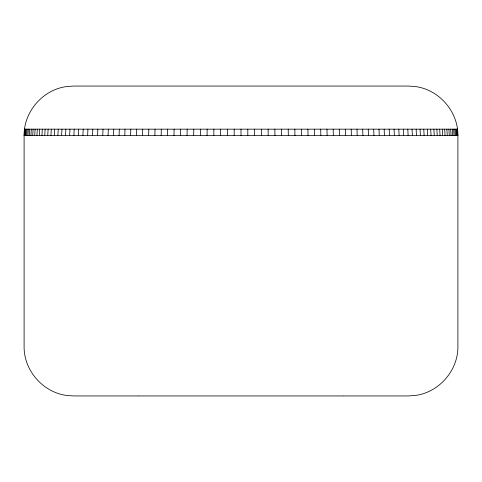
<?xml version="1.0" encoding="UTF-8"?>
<svg xmlns="http://www.w3.org/2000/svg" width="482" height="482" viewBox="0 0 482 482"><rect width="100%" height="100%" fill="white"/><g stroke="black" fill="none" stroke-linecap="round" stroke-linejoin="round"><path stroke-width="0.72" d="M234.186 135.635L234.198 129.164M227.383 135.635L227.408 129.164M220.587 135.635L220.629 129.164M213.815 135.635L213.869 129.164M207.067 135.635L207.133 129.164M200.355 135.635L200.434 129.164M193.686 135.635L193.776 129.164M187.058 135.635L187.167 129.164M180.485 135.635L180.605 129.164M173.972 135.635L174.104 129.164M167.525 135.635L167.67 129.164M161.157 135.635L161.307 129.164M154.861 135.635L155.029 129.164M148.649 135.635L148.83 129.164M142.527 135.635L142.72 129.164M136.508 135.635L136.713 129.164M130.592 135.635L130.803 129.164M124.778 135.635L125.007 129.164M119.084 135.635L119.325 129.164M113.511 135.635L113.758 129.164M108.058 135.635L108.317 129.164M102.744 135.635L103.015 129.164M97.563 135.635L97.84 129.164M87.628 135.635L87.929 129.164M92.52 135.635L92.809 129.164M82.886 135.635L83.193 129.164M78.301 135.635L78.62 129.164M73.879 135.635L74.204 129.164M65.522 135.635L65.865 129.164M69.613 135.635L69.95 129.164M61.606 135.635L61.955 129.164M54.303 135.635L54.671 129.164M57.864 135.635L58.226 129.164M50.929 135.635L51.303 129.164M44.742 135.635L45.127 129.164M47.742 135.635L48.116 129.164M39.331 135.635L39.729 129.164M41.94 135.635L42.326 129.164M32.71 135.635L33.119 129.164M34.716 135.635L35.12 129.164M36.921 135.635L37.325 129.164M26.769 135.635L27.191 129.164M27.944 135.635L28.36 129.164M29.324 135.635L29.739 129.164M30.914 135.635L31.324 129.164M138.448 395.939L73.764 395.939L67.209 395.517C43.211 392.746 23.714 370.519 24.1 346.365L24.1 135.635C23.714 111.475 43.211 89.254 67.209 86.483L73.764 86.055L408.236 86.055L414.791 86.483C438.789 89.254 458.286 111.475 457.9 135.635L457.9 346.365C458.286 370.519 438.789 392.746 414.791 395.517L408.236 395.939L343.552 395.939M24.208 135.635L24.63 129.164M24.528 135.635L24.95 129.164M25.064 135.635L25.486 129.164M25.811 135.635L26.233 129.164M24.522 129.164L457.478 129.164M24.1 135.635L457.9 135.635M138.744 395.939L343.232 395.939M457.37 129.164L457.792 135.635M457.05 129.164L457.472 135.635M456.514 129.164L456.936 135.635M455.767 129.164L456.189 135.635M454.809 129.164L455.231 135.635M453.64 129.164L454.056 135.635M452.261 129.164L452.676 135.635M450.676 129.164L451.086 135.635M448.881 129.164L449.29 135.635M446.88 129.164L447.284 135.635M444.675 129.164L445.079 135.635M442.271 129.164L442.669 135.635M439.674 129.164L440.06 135.635M436.873 129.164L437.258 135.635M433.884 129.164L434.258 135.635M430.697 129.164L431.071 135.635M427.329 129.164L427.697 135.635M423.774 129.164L424.136 135.635M420.045 129.164L420.394 135.635M416.135 129.164L416.478 135.635M412.05 129.164L412.387 135.635M407.796 129.164L408.121 135.635M403.38 129.164L403.699 135.635M398.807 129.164L399.114 135.635M394.071 129.164L394.372 135.635M389.191 129.164L389.48 135.635M384.16 129.164L384.437 135.635M378.985 129.164L379.256 135.635M373.683 129.164L373.942 135.635M368.242 129.164L368.489 135.635M362.675 129.164L362.916 135.635M356.993 129.164L357.222 135.635M351.197 129.164L351.408 135.635M345.287 129.164L345.492 135.635M339.28 129.164L339.473 135.635M333.17 129.164L333.351 135.635M326.971 129.164L327.139 135.635M320.693 129.164L320.843 135.635M314.33 129.164L314.475 135.635M307.896 129.164L308.028 135.635M301.395 129.164L301.515 135.635M294.833 129.164L294.942 135.635M288.224 129.164L288.314 135.635M281.566 129.164L281.645 135.635M274.867 129.164L274.933 135.635M268.131 129.164L268.185 135.635M261.371 129.164L261.413 135.635M254.592 129.164L254.617 135.635M247.802 129.164L247.814 135.635M241 129.164L241 135.635"/></g></svg>
